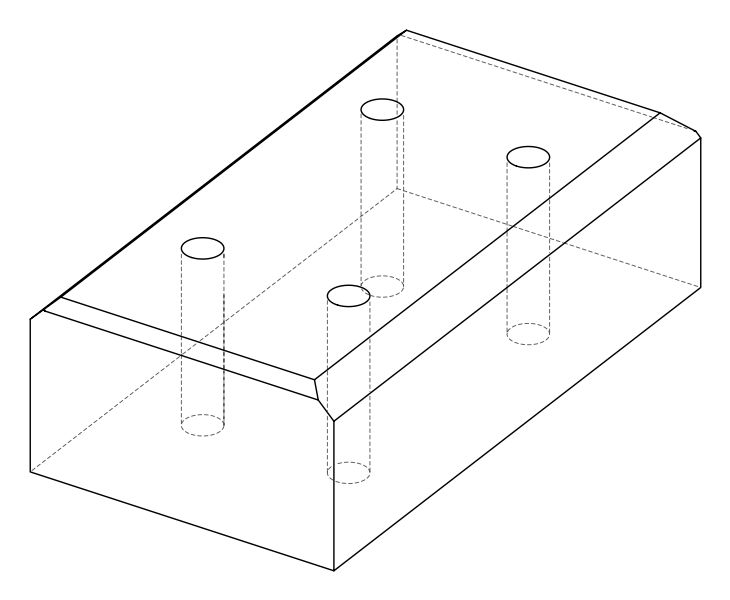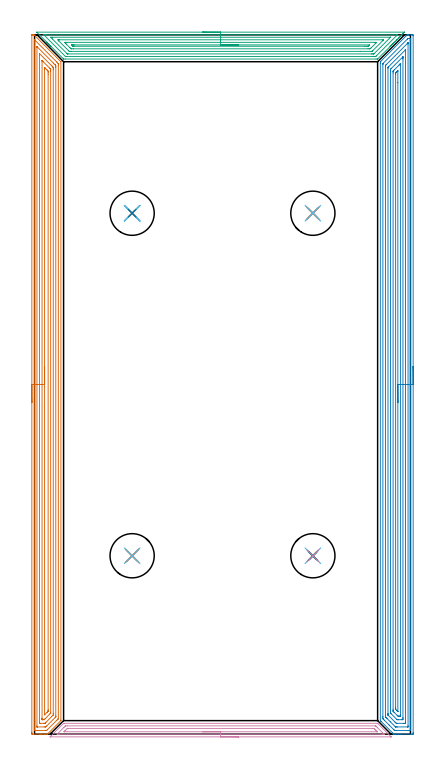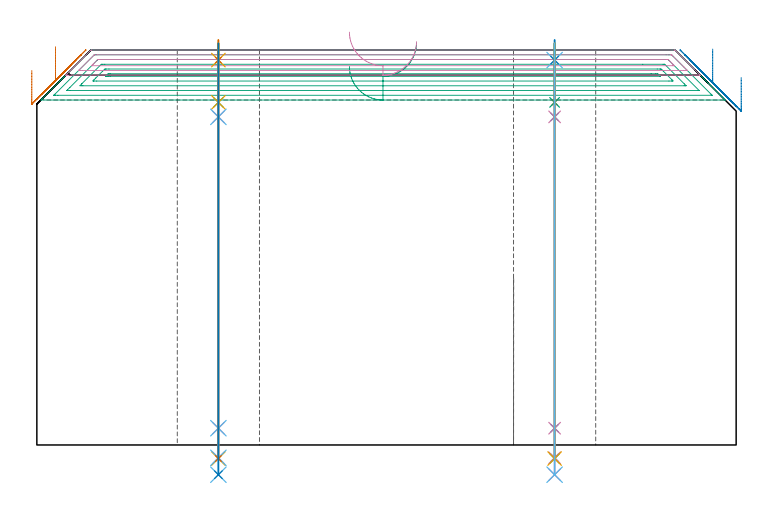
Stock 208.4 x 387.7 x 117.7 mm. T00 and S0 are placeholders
(PLAN: 24 operations, 17 tool changes, 60.8 min)
(1 AREA_MILL | FG_CHAMFER_SURFACE | UGT0205_001 | 18.5 min | 50246 mm3)
(2 AREA_MILL_1 | FG_CHAMFER_SURFACE_1 | UGT0205_001 | 21.55 min | 64205 mm3)
(3 AREA_MILL_2 | FG_CHAMFER_SURFACE_2 | UGT0205_001 | 9.3 min | 20435 mm3)
(4 AREA_MILL_3 | FG_CHAMFER_SURFACE_3 | UGT0205_001 | 4.58 min | 5043 mm3)
(5 SPOT_DRILL | STEP1HOLE | NXT0321_9005460120000 | 0.05 min | 182 mm3)
(6 SPOT_DRILL_1 | STEP1HOLE_1 | NXT0321_9005460120000 | 0.05 min | 183 mm3)
(7 SPOT_DRILL_2 | STEP1HOLE_2 | NXT0321_9005460120000 | 0.05 min | 184 mm3)
(8 SPOT_DRILL_3 | STEP1HOLE_3 | NXT0321_9005460120000 | 0.05 min | 179 mm3)
(9 DRILL_BLIND_HOLE_INTO_CENTER | STEP1HOLE | UGT0301_217 | 0.07 min | 987 mm3)
(10 GUN_DRILL_THROUGH_HOLE | STEP1HOLE | UGT0307_007 | 0.58 min | 8150 mm3)
(11 DRILL_TO_ENLARGE_THROUGH_HOLE | STEP1HOLE | NXT0301_104 | 0.5 min | 8754 mm3)
(12 DRILL_TO_ENLARGE_THROUGH_HOLE_1 | STEP1HOLE | UGT0301_058 | 0.52 min | 37362 mm3)
(13 DRILL_BLIND_HOLE_INTO_CENTER_1 | STEP1HOLE_1 | UGT0301_217 | 0.07 min | 992 mm3)
(14 GUN_DRILL_THROUGH_HOLE_1 | STEP1HOLE_1 | UGT0307_007 | 0.58 min | 8147 mm3)
(15 DRILL_TO_ENLARGE_THROUGH_HOLE_2 | STEP1HOLE_1 | NXT0301_104 | 0.5 min | 8763 mm3)
(16 DRILL_TO_ENLARGE_THROUGH_HOLE_3 | STEP1HOLE_1 | UGT0301_058 | 0.52 min | 37360 mm3)
(17 DRILL_BLIND_HOLE_INTO_CENTER_2 | STEP1HOLE_2 | UGT0301_217 | 0.07 min | 985 mm3)
(18 GUN_DRILL_THROUGH_HOLE_2 | STEP1HOLE_2 | UGT0307_007 | 0.58 min | 8148 mm3)
(19 DRILL_TO_ENLARGE_THROUGH_HOLE_4 | STEP1HOLE_2 | NXT0301_104 | 0.5 min | 8758 mm3)
(20 DRILL_TO_ENLARGE_THROUGH_HOLE_5 | STEP1HOLE_2 | UGT0301_058 | 0.52 min | 37364 mm3)
(21 DRILL_BLIND_HOLE_INTO_CENTER_3 | STEP1HOLE_3 | UGT0301_217 | 0.07 min | 989 mm3)
(22 GUN_DRILL_THROUGH_HOLE_3 | STEP1HOLE_3 | UGT0307_007 | 0.58 min | 8137 mm3)
(23 DRILL_TO_ENLARGE_THROUGH_HOLE_6 | STEP1HOLE_3 | NXT0301_104 | 0.5 min | 8762 mm3)
(24 DRILL_TO_ENLARGE_THROUGH_HOLE_7 | STEP1HOLE_3 | UGT0301_058 | 0.52 min | 37368 mm3)
(TOOL UGT0205_001 | Chamfer Mill 20 x 3 x 45 deg. | D20 FL50 Z2)
(TOOL NXT0321_9005460120000 | NC Spot Drill, 142deg, 12mm, Carbide, Uncoated | D12 PA142 FL30 Z2)
(TOOL UGT0301_217 | Twist Drill 10.4 mm | D10.4 PA118 FL82 Z2)
(TOOL UGT0307_007 | Gun Drill 10 mm | D10 PA130 FL24 Z1)
(TOOL NXT0301_104 | Carbide Drill 14mm [860.1-1400-112A1-MM 2214] | D14 PA140 FL123 Z2)
(TOOL UGT0301_058 | Twist Drill 24.5 mm | D24.5 PA118 FL160 Z2)
(OP 1 AREA_MILL)
G17 G21 G94 G90
T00 M6
G54
G17 G0 G90 X-1.5 Y183.85 S1061 M3
G43 Z127.7 H0
Z111.6
G94 G1 Y183.888 Z110.728 F250.
Y184.002 Z109.864
Y184.191 Z109.012
Y184.453 Z108.18
Y184.787 Z107.374
Y185.19 Z106.6
Y185.658 Z105.864
Y186.19 Z105.172
Y186.779 Z104.529
Y187.422 Z103.94
Y188.114 Z103.408
Y188.85 Z102.94
Y189.624 Z102.537
Y190.43 Z102.203
Y191.262 Z101.941
Y192.114 Z101.752
Y192.978 Z101.638
Y193.85 Z101.6
Y387.539
X-1.496 Y387.633 Z101.604
X-1.492 Y387.69 Z101.606
X-1.23 Y387.7 Z101.87
X-0.539 Z102.56
X-0.414 Y387.699 Z102.685
X-0.3 Y387.69 Z102.795
X-0.182 Y387.582 Z102.917
X14.526 Y372.875 Z117.623
X14.588 Y372.812 Z117.688
X14.6 Y372.788 Z117.7
Y7.745
X14.607 Y7.513 Z117.691
X14.55 Y7.449 Z117.647
X7.289 Y0.187 Z110.385
X7.112 Y0.012 Z110.209
X7.096 Y0.001 Z110.192
X6.85 Y0. Z109.949
X5.859 Z108.959
X5.221 Z108.316
X4.015 Z107.112
X3.448 Z106.543
X2.948 Z106.044
X-0.982 Y0.001 Z102.115
X-1.205 Y0.003 Z101.892
X-1.492 Y0.008 Z101.606
X-1.494 Y0.092 Z101.604
X-1.498 Y0.607 Z101.602
X-1.5 Y1.128 Z101.6
Y193.85
X-0.086 Z103.014
X-0.085 Y384.847 Z103.015
X-0.084 Y384.955 Z103.016
X-0.081 Y385.007 Z103.019
X-0.08 Y385.018 Z103.02
X-0.064 Y385.005 Z103.036
X0.049 Y384.897 Z103.149
X0.535 Y384.415 Z103.635
X12.31 Y372.64 Z115.41
X13.027 Y371.919 Z116.127
X13.131 Y371.807 Z116.231
X13.179 Y371.749 Z116.279
X13.18 Y371.698 Z116.28
X13.183 Y371.478 Z116.283
X13.186 Y371.037 Z116.286
X13.185 Y8.652 Z116.285
X13.184 Y8.64 Z116.284
X13.174 Y8.536 Z116.274
X13.091 Y8.448 Z116.191
X12.961 Y8.314 Z116.061
X12.798 Y8.149 Z115.898
X12.398 Y7.748 Z115.498
X6.993 Y2.343 Z110.093
X6.712 Y2.066 Z109.812
X6.668 Y2.025 Z109.768
X6.649 Y2.011 Z109.749
X6.62 Y2.008 Z109.72
X6.495 Y2.002 Z109.595
X1.676 Y2. Z104.776
X0.79 Z103.89
X0.292 Y2.001 Z103.392
X0.049 Y2.006 Z103.149
X-0.051 Y2.01 Z103.049
X-0.079 Y2.02 Z103.021
X-0.081 Y2.065 Z103.019
X-0.084 Y2.17 Z103.016
X-0.086 Y2.382 Z103.014
Y193.85
X1.328 Z104.428
X1.329 Y380.845 Z104.429
X1.331 Y381.053 Z104.431
X1.333 Y381.126 Z104.433
X1.334 Y381.145 Z104.434
X1.358 Y381.131 Z104.458
X1.676 Y380.825 Z104.776
X10.538 Y371.963 Z113.638
X11.424 Y371.075 Z114.524
X11.47 Y371.026 Z114.57
X11.764 Y370.684 Z114.864
X11.769 Y370.134 Z114.869
X11.771 Y369.785 Z114.871
Y10.076
X11.77 Y9.804 Z114.87
X11.768 Y9.669 Z114.868
X11.765 Y9.602 Z114.865
X11.761 Y9.573 Z114.861
X11.729 Y9.533 Z114.829
X11.578 Y9.378 Z114.678
X11.424 Y9.223 Z114.524
X6.687 Y4.486 Z109.787
X6.376 Y4.177 Z109.476
X6.236 Y4.047 Z109.336
X6.193 Y4.01 Z109.293
X6.107 Y4.008 Z109.207
X5.396 Y4.001 Z108.496
X1.676 Z104.776
X1.5 Y4.003 Z104.6
X1.383 Y4.007 Z104.483
X1.343 Y4.01 Z104.443
X1.335 Y4.023 Z104.435
X1.333 Y4.061 Z104.433
X1.331 Y4.177 Z104.431
X1.329 Y4.527 Z104.429
X1.328 Y193.85 Z104.428
X2.743 Z105.843
Y376.382
X2.746 Y377.09 Z105.846
X2.75 Y377.274 Z105.85
X2.752 Y377.292 Z105.852
X2.754 Y377.291 Z105.854
X2.775 Y377.274 Z105.875
X9.652 Y370.399 Z112.752
X9.916 Y370.134 Z113.016
X10.184 Y369.858 Z113.284
X10.35 Y369.684 Z113.45
X10.353 Y369.6 Z113.453
X10.356 Y369.424 Z113.456
X10.357 Y369.241 Z113.457
Y368.531
Y11.5
X10.356 Y11.318 Z113.456
X10.351 Y10.613 Z113.451
X10.173 Y10.426 Z113.273
X9.469 Y9.717 Z112.569
X6.356 Y6.604 Z109.456
X6.107 Y6.356 Z109.207
X5.91 Y6.161 Z109.01
X5.81 Y6.066 Z108.91
X5.749 Y6.01 Z108.849
X5.184 Y6. Z108.284
X3.411 Z106.511
X3.012 Y6.002 Z106.112
X2.813 Y6.005 Z105.913
X2.764 Y6.01 Z105.864
X2.749 Y6.013 Z105.849
X2.748 Y6.028 Z105.848
X2.745 Y6.094 Z105.845
X2.743 Y6.673 Z105.843
Y6.855
Y193.85
X4.157 Z107.257
Y373.17
X4.159 Y373.289 Z107.259
X4.162 Y373.384 Z107.262
X4.165 Y373.425 Z107.265
X4.181 Y373.411 Z107.281
X4.335 Y373.263 Z107.435
X4.79 Y372.812 Z107.89
X8.36 Y369.241 Z111.46
X8.765 Y368.83 Z111.865
X8.882 Y368.707 Z111.982
X8.936 Y368.642 Z112.036
X8.939 Y368.527 Z112.039
X8.942 Y368.349 Z112.042
X8.943 Y368.17 Z112.043
Y367.456
Y12.032
X8.941 Y11.853 Z112.041
X8.939 Y11.734 Z112.039
X8.935 Y11.645 Z112.035
X8.91 Y11.618 Z112.01
X8.765 Y11.465 Z111.865
X8.693 Y11.391 Z111.793
X8.62 Y11.318 Z111.72
X5.942 Y8.64 Z109.042
X5.58 Y8.279 Z108.68
X5.459 Y8.16 Z108.559
X5.362 Y8.068 Z108.462
X5.298 Y8.01 Z108.398
X5.221 Y8.007 Z108.321
X4.969 Y8.002 Z108.069
X4.335 Y8.001 Z107.435
X4.244 Y8.003 Z107.344
X4.188 Y8.007 Z107.288
X4.164 Y8.01 Z107.264
X4.162 Y8.104 Z107.262
X4.158 Y8.461 Z107.258
X4.157 Y8.64 Z107.257
Y8.819
Y193.85
X5.571 Z108.671
Y368.888
X5.572 Y369.241 Z108.672
X5.576 Y369.533 Z108.676
X5.578 Y369.56 Z108.678
X5.579 Y369.561 Z108.679
X5.601 Y369.543 Z108.701
X5.704 Y369.445 Z108.804
X5.911 Y369.241 Z109.011
X6.107 Y369.045 Z109.207
X6.804 Y368.349 Z109.904
X6.993 Y368.158 Z110.093
X7.341 Y367.804 Z110.441
X7.513 Y367.628 Z110.613
X7.522 Y367.456 Z110.622
X7.527 Y366.919 Z110.627
X7.529 Y365.671 Z110.629
X7.528 Y13.457 Z110.628
X7.527 Y13.103 Z110.627
X7.524 Y12.834 Z110.624
X7.522 Y12.703 Z110.622
X7.467 Y12.626 Z110.567
X7.063 Y12.211 Z110.163
X7.028 Y12.176 Z110.128
X5.64 Y10.788 Z108.74
X5.607 Y10.758 Z108.707
X5.582 Y10.739 Z108.682
X5.578 Y10.738 Z108.678
X5.576 Y10.75 Z108.676
X5.573 Y10.832 Z108.673
X5.571 Y10.965 Z108.671
Y193.85
Y194.722 Z108.709
Y195.586 Z108.823
Y196.438 Z109.012
Y197.27 Z109.274
Y198.076 Z109.608
Y198.85 Z110.011
Y199.586 Z110.48
Y200.278 Z111.011
Y200.921 Z111.6
Y201.51 Z112.243
Y202.042 Z112.935
Y202.51 Z113.671
Y202.913 Z114.445
Y203.247 Z115.251
Y203.509 Z116.083
Y203.698 Z116.935
Y203.812 Z117.8
Y203.85 Z118.671
G0 Z127.7
M5
M2
(OP 2 AREA_MILL_1)
G17 G21 G94 G90
T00 M6
G54
G17 G0 G90 X209.9 Y203.85 S1061 M3
G43 Z127.7 H0
Z109.5
G94 G1 Y203.812 Z108.628 F250.
Y203.698 Z107.764
Y203.509 Z106.912
Y203.247 Z106.08
Y202.913 Z105.274
Y202.51 Z104.5
Y202.042 Z103.764
Y201.51 Z103.072
Y200.921 Z102.429
Y200.278 Z101.84
Y199.586 Z101.309
Y198.85 Z100.84
Y198.076 Z100.437
Y197.27 Z100.103
Y196.438 Z99.841
Y195.586 Z99.652
Y194.722 Z99.538
Y193.85 Z99.5
Y0.885
X209.898 Y0.607 Z99.502
X209.892 Y0.007 Z99.506
X209.889 Y0.004 Z99.508
X209.285 Y0.001 Z100.112
X208.677 Y0. Z100.72
X203.033 Z106.362
X201.569 Z107.828
X200.353 Z109.041
X199.237 Z110.162
X199.205 Y0.002 Z110.193
X199.187 Y0.012 Z110.211
X199.014 Y0.184 Z110.382
X198.889 Y0.31 Z110.509
X198.644 Y0.556 Z110.756
X192.091 Y7.108 Z117.308
X191.86 Y7.339 Z117.536
X191.705 Y7.496 Z117.69
X191.7 Y7.748 Z117.7
Y371.919
X191.707 Y372.8 Z117.693
X191.715 Y372.812 Z117.685
X191.869 Y372.968 Z117.53
X192.026 Y373.126 Z117.373
X206.44 Y387.539 Z102.959
X206.6 Y387.694 Z102.799
X206.605 Y387.696 Z102.794
X207.249 Y387.7 Z102.15
X208.714 Z100.683
X209.285 Z100.112
X209.606 Z99.791
X209.891 Y387.698 Z99.505
X209.9 Y387.232 Z99.5
Y193.85
X208.486 Z100.914
X208.485 Y2.299 Z100.915
X208.483 Y2.204 Z100.917
X208.479 Y2.025 Z100.921
X208.392 Y2.01 Z101.008
X207.889 Y2.002 Z101.511
X207.499 Y2.001 Z101.901
X206.998 Y2. Z102.402
X200.353 Y2.001 Z109.047
X199.849 Y2.004 Z109.551
X199.659 Y2.01 Z109.741
X199.46 Y2.198 Z109.94
X199.259 Y2.392 Z110.141
X196.579 Y5.07 Z112.821
X193.903 Y7.748 Z115.497
X193.208 Y8.454 Z116.192
X193.121 Y8.551 Z116.279
X193.118 Y8.64 Z116.282
X193.116 Y8.733 Z116.284
X193.114 Y9.533 Z116.286
Y9.627
X193.115 Y371.214 Z116.285
X193.117 Y371.402 Z116.283
X193.123 Y371.761 Z116.277
X193.208 Y371.856 Z116.192
X193.239 Y371.889 Z116.161
X206.657 Y385.308 Z102.743
X206.939 Y385.585 Z102.461
X207.02 Y385.662 Z102.38
X207.052 Y385.69 Z102.348
X207.11 Y385.696 Z102.29
X207.499 Y385.699 Z101.901
X208. Y385.7 Z101.4
X208.392 Y385.696 Z101.008
X208.447 Y385.694 Z100.953
X208.475 Y385.691 Z100.925
X208.479 Y385.589 Z100.921
X208.484 Y385.402 Z100.916
X208.485 Y385.308 Z100.915
X208.486 Y385.214 Z100.914
Y193.85
X207.071 Z102.329
Y4.605
X207.069 Y4.177 Z102.331
X207.067 Y4.062 Z102.333
X207.065 Y4.013 Z102.335
X206.96 Y4.008 Z102.44
X206.782 Y4.001 Z102.618
X201.247 Y4. Z108.153
X200.53 Y4.001 Z108.87
X200.353 Y4.005 Z109.047
X200.176 Y4.01 Z109.224
X200.086 Y4.025 Z109.314
X200.032 Y4.075 Z109.368
X199.923 Y4.177 Z109.477
X197.244 Y6.855 Z112.156
X195.459 Y8.64 Z113.941
X194.995 Y9.106 Z114.405
X194.571 Y9.533 Z114.829
X194.543 Y9.568 Z114.857
X194.535 Y9.594 Z114.865
X194.533 Y9.65 Z114.867
X194.53 Y9.766 Z114.87
X194.529 Y9.998 Z114.871
Y10.426
Y370.134
X194.531 Y370.597 Z114.869
X194.535 Y370.705 Z114.865
X194.537 Y370.726 Z114.863
X194.55 Y370.743 Z114.85
X194.586 Y370.783 Z114.814
X194.826 Y371.026 Z114.574
X194.91 Y371.111 Z114.49
X206.605 Y382.806 Z102.795
X206.968 Y383.161 Z102.433
X207.031 Y383.22 Z102.369
X207.065 Y383.247 Z102.335
X207.069 Y383.196 Z102.331
X207.07 Y383.157 Z102.33
X207.071 Y383.057 Z102.329
Y382.63
Y193.85
X205.657 Z103.743
Y6.855
X205.65 Y6.025 Z103.75
X204.819 Y6.001 Z104.581
X204.781 Y6. Z104.619
X201.209 Z108.191
X200.781 Y6.006 Z108.619
X200.569 Y6.01 Z108.831
X200.353 Y6.207 Z109.047
X199.695 Y6.855 Z109.705
X196.124 Y10.426 Z113.276
X196.03 Y10.522 Z113.37
X195.975 Y10.583 Z113.425
X195.95 Y10.614 Z113.45
X195.948 Y10.636 Z113.452
X195.945 Y10.844 Z113.455
X195.943 Y11.263 Z113.457
Y11.318
Y369.241
X195.95 Y369.658 Z113.45
X195.96 Y369.7 Z113.44
X195.989 Y369.733 Z113.411
X196.044 Y369.792 Z113.356
X196.136 Y369.886 Z113.264
X196.383 Y370.134 Z113.017
X205.614 Y379.364 Z103.786
X205.631 Y379.379 Z103.769
X205.648 Y379.39 Z103.752
X205.65 Y379.391 Z103.75
X205.652 Y379.369 Z103.748
X205.657 Y379.115 Z103.743
Y379.06
Y193.85
X204.243 Z105.157
Y9.216
X204.242 Y8.64 Z105.158
X204.24 Y8.326 Z105.16
X204.236 Y8.016 Z105.164
X203.926 Y8.007 Z105.474
X203.672 Y8.002 Z105.728
X201.887 Y8. Z107.513
X201.247 Y8.005 Z108.153
X201.033 Y8.009 Z108.367
X200.999 Y8.011 Z108.401
X200.971 Y8.035 Z108.429
X200.914 Y8.087 Z108.486
X200.802 Y8.197 Z108.598
X197.68 Y11.318 Z111.72
X197.453 Y11.547 Z111.947
X197.398 Y11.604 Z112.002
X197.373 Y11.635 Z112.027
X197.364 Y11.65 Z112.036
X197.362 Y11.683 Z112.038
X197.359 Y11.894 Z112.041
X197.357 Y12.211 Z112.043
Y12.528
Y367.456
X197.358 Y367.772 Z112.042
X197.363 Y368.349 Z112.037
X197.366 Y368.656 Z112.034
X197.674 Y368.973 Z111.726
X197.807 Y369.108 Z111.593
X204.189 Y375.489 Z105.211
X204.21 Y375.506 Z105.19
X204.227 Y375.518 Z105.173
X204.236 Y375.489 Z105.164
X204.24 Y375.297 Z105.16
X204.242 Y375.174 Z105.158
X204.243 Y374.597 Z105.157
Y374.28
Y193.85
X202.829 Z106.571
X202.828 Y10.63 Z106.572
X202.826 Y10.426 Z106.574
X202.822 Y10.082 Z106.578
X202.815 Y10.01 Z106.585
X202.707 Y10.005 Z106.693
X202.564 Y10.001 Z106.836
X202.14 Z107.26
X201.669 Y10.004 Z107.731
X201.462 Y10.01 Z107.938
X201.247 Y10.212 Z108.153
X201.025 Y10.426 Z108.375
X199.46 Y11.987 Z109.94
X199.237 Y12.211 Z110.163
X199.015 Y12.437 Z110.385
X198.869 Y12.59 Z110.531
X198.778 Y12.689 Z110.622
X198.776 Y12.728 Z110.624
X198.773 Y12.898 Z110.627
X198.772 Y13.103 Z110.628
X198.771 Y13.792 Z110.629
Y366.564
X198.774 Y367.25 Z110.626
X198.777 Y367.456 Z110.623
X198.782 Y367.622 Z110.618
X198.892 Y367.737 Z110.508
X199.034 Y367.883 Z110.366
X199.46 Y368.313 Z109.94
X202.14 Y370.992 Z107.26
X202.407 Y371.259 Z106.993
X202.604 Y371.455 Z106.796
X202.676 Y371.523 Z106.724
X202.763 Y371.603 Z106.637
X202.822 Y371.644 Z106.578
X202.824 Y371.548 Z106.576
X202.828 Y371.231 Z106.572
X202.829 Y371.026 Z106.571
Y370.893
Y193.85
X201.415 Z107.985
X201.414 Y12.655 Z107.986
X201.412 Y12.566 Z107.988
X201.408 Y12.508 Z107.992
X201.406 Y12.502 Z107.994
X201.4 Y12.506 Z108.
X201.247 Y12.654 Z108.153
X200.794 Y13.103 Z108.606
X200.353 Y13.548 Z109.047
X200.244 Y13.664 Z109.156
X200.192 Y13.721 Z109.208
X200.19 Y13.828 Z109.21
X200.187 Y13.996 Z109.213
X200.186 Y14.163 Z109.214
X200.185 Y14.888 Z109.215
X200.186 Y365.671 Z109.214
Y365.838
X200.192 Y366.564 Z109.208
X200.263 Y366.654 Z109.137
X200.353 Y366.75 Z109.047
X200.704 Y367.105 Z108.696
X201.053 Y367.456 Z108.347
X201.15 Y367.553 Z108.25
X201.247 Y367.647 Z108.153
X201.346 Y367.741 Z108.054
X201.402 Y367.794 Z107.998
X201.408 Y367.735 Z107.992
X201.411 Y367.624 Z107.989
X201.414 Y367.456 Z107.986
X201.415 Y361.166 Z107.985
Y193.85
Y192.978 Z108.023
Y192.114 Z108.137
Y191.262 Z108.326
Y190.43 Z108.588
Y189.624 Z108.922
Y188.85 Z109.325
Y188.114 Z109.794
Y187.422 Z110.325
Y186.779 Z110.914
Y186.19 Z111.557
Y185.658 Z112.25
Y185.19 Z112.985
Y184.787 Z113.759
Y184.453 Z114.565
Y184.191 Z115.397
Y184.002 Z116.249
Y183.888 Z117.114
Y183.85 Z117.985
G0 Z127.7
M5
M2
(OP 3 AREA_MILL_2)
G17 G21 G94 G90
T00 M6
G54
G17 G0 G90 X93.15 Y389.2 S1061 M3
G43 Z127.7 H0
Z112.8
G94 G1 X93.188 Z111.928 F250.
X93.302 Z111.064
X93.491 Z110.212
X93.753 Z109.38
X94.087 Z108.574
X94.49 Z107.8
X94.959 Z107.064
X95.49 Z106.372
X96.079 Z105.729
X96.722 Z105.14
X97.414 Z104.608
X98.15 Z104.14
X98.924 Z103.737
X99.73 Z103.403
X100.562 Z103.141
X101.414 Z102.952
X102.278 Z102.838
X103.15 Z102.8
X205.084 Y389.199
X205.086 Y389.195 Z102.803
X205.084 Y389.185 Z102.814
X204.684 Y388.782 Z103.215
X204.489 Y388.589 Z103.411
X204.389 Y388.488 Z103.511
X204.244 Y388.343 Z103.654
X204.191 Y388.29 Z103.708
X203.548 Y387.648 Z104.352
X203.365 Y387.464 Z104.533
X202.708 Y386.808 Z105.192
X202.487 Y386.585 Z105.411
X201.869 Y385.968 Z106.031
X201.81 Y385.91 Z106.089
X201.608 Y385.706 Z106.29
X201.029 Y385.128 Z106.871
X200.918 Y385.017 Z106.982
X200.729 Y384.827 Z107.169
X200.188 Y384.288 Z107.712
X199.85 Y383.948 Z108.049
X199.348 Y383.448 Z108.552
X199.132 Y383.231 Z108.767
X198.971 Y383.069 Z108.926
X198.813 Y382.911 Z109.086
X198.685 Y382.784 Z109.213
X198.531 Y382.629 Z109.366
X198.38 Y382.479 Z109.519
X198.239 Y382.338 Z109.66
X198.092 Y382.19 Z109.806
X197.947 Y382.046 Z109.952
X197.793 Y381.891 Z110.106
X197.652 Y381.75 Z110.246
X197.514 Y381.613 Z110.385
X197.346 Y381.445 Z110.553
X197.212 Y381.311 Z110.686
X197.081 Y381.18 Z110.818
X190.203 Y374.304 Z117.696
X190.2 Y374.303 Z117.697
X189.311 Y374.3 Z117.7
X16.989
X16.173 Y374.301 Z117.698
X16.1 Y374.303 Z117.697
X16.097 Y374.304 Z117.696
X9.088 Y381.311 Z110.686
X8.954 Y381.445 Z110.553
X8.786 Y381.613 Z110.385
X8.648 Y381.75 Z110.246
X8.508 Y381.891 Z110.106
X8.353 Y382.046 Z109.952
X8.208 Y382.19 Z109.806
X8.061 Y382.338 Z109.66
X7.92 Y382.479 Z109.519
X7.769 Y382.629 Z109.366
X7.615 Y382.784 Z109.214
X7.487 Y382.911 Z109.086
X7.329 Y383.069 Z108.926
X7.168 Y383.231 Z108.767
X7.055 Y383.344 Z108.654
X6.889 Y383.508 Z108.486
X6.722 Y383.677 Z108.321
X1.557 Y388.843 Z103.157
X1.365 Y389.037 Z102.962
X1.219 Y389.193 Z102.806
X1.365 Y389.2 Z102.8
X103.15
Y387.786 Z104.214
X201.038 Y387.785 Z104.215
X201.169 Y387.781 Z104.219
X201.218 Y387.779 Z104.221
X201.211 Y387.768 Z104.232
X201.136 Y387.688 Z104.312
X201.012 Y387.562 Z104.438
X200.918 Y387.467 Z104.533
X189.62 Y376.171 Z115.829
X189.31 Y375.864 Z116.136
X189.172 Y375.733 Z116.267
X188.418 Y375.717 Z116.283
X188.297 Y375.715 Z116.285
X187.525 Y375.714 Z116.286
X17.763
X17.376 Y375.717 Z116.283
X17.184 Y375.72 Z116.28
X17.14 Y375.722 Z116.278
X17.084 Y375.773 Z116.227
X16.99 Y375.861 Z116.139
X5.383 Y387.467 Z104.533
X5.153 Y387.699 Z104.301
X5.115 Y387.741 Z104.259
X5.084 Y387.777 Z104.223
X5.126 Y387.779 Z104.221
X5.383 Y387.784 Z104.216
X5.502 Y387.785 Z104.215
X6.275 Y387.786 Z104.214
X103.15
Y386.372 Z105.628
X197.117 Y386.371 Z105.629
X197.195 Y386.37 Z105.63
X197.346 Y386.366 Z105.634
X197.354 Y386.364 Z105.636
X197.352 Y386.357 Z105.643
X197.346 Y386.346 Z105.654
X188.355 Y377.355 Z114.645
X188.186 Y377.194 Z114.806
X188.127 Y377.138 Z114.862
X187.984 Y377.134 Z114.866
X187.753 Y377.13 Z114.87
X187.525 Y377.129 Z114.871
X186.862
X18.545
X18.392 Y377.13 Z114.87
X18.27 Y377.133 Z114.867
X18.192 Y377.135 Z114.865
X18.157 Y377.154 Z114.846
X17.946 Y377.355 Z114.645
X17.882 Y377.417 Z114.583
X9.847 Y385.452 Z106.548
X9.156 Y386.145 Z105.855
X8.954 Y386.352 Z105.648
X8.951 Y386.366 Z105.634
X9.847 Y386.371 Z105.629
X103.15 Y386.372 Z105.628
Y384.957 Z107.043
X192.882
X193.197 Y384.956 Z107.044
X193.375 Y384.953 Z107.047
X193.488 Y384.95 Z107.05
X193.412 Y384.867 Z107.133
X193.352 Y384.804 Z107.196
X192.939 Y384.387 Z107.613
X187.525 Y378.973 Z113.027
X187.15 Y378.603 Z113.397
X187.113 Y378.569 Z113.431
X187.093 Y378.554 Z113.446
X187.065 Y378.55 Z113.45
X186.921 Y378.547 Z113.453
X186.632 Y378.544 Z113.456
X180.577 Y378.543 Z113.457
X20.247
X19.668 Y378.544 Z113.456
X19.351 Y378.547 Z113.453
X19.215 Y378.55 Z113.45
X18.923 Y378.831 Z113.169
X18.775 Y378.974 Z113.026
X13.418 Y384.332 Z107.668
X13.366 Y384.387 Z107.613
X12.846 Y384.95 Z107.05
X13.418 Y384.955 Z107.045
X13.733 Y384.956 Z107.044
X103.15 Y384.957 Z107.043
Y383.543 Z108.457
X188.382
X189.277 Y383.541 Z108.459
X189.31 Y383.539 Z108.461
X189.598 Y383.508 Z108.492
X189.459 Y383.362 Z108.638
X189.31 Y383.209 Z108.791
X186.632 Y380.53 Z111.47
X186.358 Y380.261 Z111.739
X186.082 Y379.992 Z112.008
X185.771 Y379.96 Z112.04
X185.739 Y379.959 Z112.041
X184.882 Y379.957 Z112.043
X21.489
X20.595 Y379.959 Z112.041
X20.561 Y379.961 Z112.039
X20.218 Y379.992 Z112.008
X19.668 Y380.532 Z111.468
X17.569 Y382.629 Z109.371
X16.99 Y383.212 Z108.788
X16.702 Y383.508 Z108.492
X16.958 Y383.539 Z108.461
X16.99 Y383.541 Z108.459
X17.847 Y383.543 Z108.457
X103.15
Y382.129 Z109.871
X185.703 Y382.128 Z109.872
X185.739 Y382.127 Z109.873
X185.753 Y382.125 Z109.875
X185.761 Y382.123 Z109.877
X185.759 Y382.114 Z109.886
X185.752 Y382.102 Z109.898
X185.739 Y382.087 Z109.913
X185.569 Y381.917 Z110.083
X185.401 Y381.75 Z110.25
X185.122 Y381.478 Z110.522
X185.028 Y381.388 Z110.612
X184.846 Y381.378 Z110.622
X184.336 Y381.373 Z110.627
X183.06 Y381.371 Z110.629
X21.838 Y381.372 Z110.628
X21.454 Y381.374 Z110.626
X21.326 Y381.376 Z110.624
X21.284 Y381.378 Z110.622
X21.25 Y381.408 Z110.592
X21.177 Y381.476 Z110.524
X20.9 Y381.75 Z110.25
X20.561 Y382.094 Z109.906
X20.542 Y382.122 Z109.878
X20.561 Y382.123 Z109.877
X21.07 Y382.128 Z109.872
X21.454 Y382.129 Z109.871
X21.962
X103.15
X104.022 Z109.909
X104.887 Z110.023
X105.738 Z110.212
X106.57 Z110.474
X107.376 Z110.808
X108.15 Z111.211
X108.886 Z111.68
X109.578 Z112.211
X110.221 Z112.8
X110.81 Z113.443
X111.342 Z114.135
X111.81 Z114.871
X112.213 Z115.645
X112.547 Z116.451
X112.809 Z117.283
X112.998 Z118.135
X113.112 Z119.
X113.15 Z119.871
G0 Z127.7
M5
M2
(OP 4 AREA_MILL_3)
G17 G21 G94 G90
T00 M6
G54
G17 G0 G90 X113.15 Y-1.5 S1061 M3
G43 Z127.7 H0
Z120.2
G94 G1 X113.112 Z119.328 F250.
X112.998 Z118.464
X112.809 Z117.612
X112.547 Z116.78
X112.213 Z115.974
X111.81 Z115.2
X111.342 Z114.464
X110.81 Z113.772
X110.221 Z113.129
X109.578 Z112.54
X108.886 Z112.008
X108.15 Z111.54
X107.376 Z111.137
X106.57 Z110.803
X105.738 Z110.541
X104.886 Z110.352
X104.022 Z110.238
X103.15 Z110.2
X8.826 Z110.201
X8.656 Y-1.496 Z110.204
X8.612 Y-1.492 Z110.206
X8.775 Y-1.325 Z110.372
X8.884 Y-1.215 Z110.483
X9.1 Y-1. Z110.699
X15.966 Y5.866 Z117.565
X16.113 Y6.005 Z117.694
X16.303 Y6. Z117.7
X189.993
X190.194 Y5.998 Z117.687
X190.335 Y5.865 Z117.564
X197.416 Y-1.215 Z110.483
X197.525 Y-1.325 Z110.372
X197.688 Y-1.492 Z110.206
X197.644 Y-1.496 Z110.204
X197.474 Y-1.499 Z110.201
X197.416 Y-1.5 Z110.2
X103.15
Y-0.086 Z111.614
X13.635
X12.844 Y-0.085 Z111.615
X12.744 Y-0.083 Z111.617
X12.643 Y-0.079 Z111.621
X12.493 Y-0.068 Z111.632
X12.571 Y0.016 Z111.716
X12.656 Y0.104 Z111.804
X12.744 Y0.194 Z111.894
X16.307 Y3.757 Z115.457
X17.041 Y4.484 Z116.184
X17.121 Y4.56 Z116.26
X17.151 Y4.579 Z116.279
X18.088 Y4.586 Z116.286
X189.002 Y4.585 Z116.285
X189.103 Y4.584 Z116.284
X189.136 Y4.582 Z116.282
X189.158 Y4.579 Z116.279
X189.178 Y4.562 Z116.262
X189.262 Y4.484 Z116.184
X189.993 Y3.757 Z115.457
X192.841 Y0.91 Z112.61
X193.556 Y0.193 Z111.893
X193.729 Y0.016 Z111.716
X193.786 Y-0.047 Z111.653
X193.81 Y-0.079 Z111.621
X193.758 Y-0.082 Z111.618
X193.656 Y-0.085 Z111.615
X193.556
X192.767 Y-0.086 Z111.614
X103.15
Y1.328 Z113.028
X16.535 Y1.329 Z113.029
X16.46 Y1.331 Z113.031
X16.38 Y1.335 Z113.035
X16.352 Y1.342 Z113.042
X16.377 Y1.369 Z113.069
X16.556 Y1.553 Z113.253
X16.803 Y1.803 Z113.503
X17. Y2.001 Z113.701
X18.088 Y3.087 Z114.787
X18.148 Y3.142 Z114.842
X18.173 Y3.162 Z114.862
X18.194 Y3.165 Z114.865
X18.297 Y3.168 Z114.868
X18.506 Y3.171 Z114.871
X187.739
X187.975 Y3.169 Z114.869
X188.093 Y3.166 Z114.866
X188.118 Y3.165 Z114.865
X188.149 Y3.14 Z114.84
X188.212 Y3.086 Z114.786
X188.604 Y2.697 Z114.397
X189.103 Y2.198 Z113.898
X189.497 Y1.803 Z113.503
X189.891 Y1.403 Z113.103
X189.941 Y1.349 Z113.049
X189.952 Y1.334 Z113.034
X189.942 Y1.333 Z113.033
X189.86 Y1.33 Z113.03
X189.734 Y1.329 Z113.029
X189.576
X103.15 Y1.328 Z113.028
X102.278 Z113.067
X101.414 Z113.18
X100.562 Z113.369
X99.73 Z113.632
X98.924 Z113.965
X98.15 Z114.368
X97.414 Z114.837
X96.722 Z115.368
X96.079 Z115.957
X95.49 Z116.601
X94.958 Z117.293
X94.49 Z118.028
X94.087 Z118.802
X93.753 Z119.608
X93.491 Z120.44
X93.302 Z121.292
X93.188 Z122.157
X93.15 Z123.028
G0 Z127.7
M5
M2
(OP 5 SPOT_DRILL)
G17 G21 G94 G90
T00 M6
G54
G17 G0 G90 X54.1 Y98.9 S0 M3
G43 Z127.7 H0
G94 G81 G98 Z114.7 F250. R120.7
G80
M5
M2
(OP 6 SPOT_DRILL_1)
G17 G21 G94 G90
T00 M6
G54
G17 G0 G90 X154.3 Y98.9 S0 M3
G43 Z127.7 H0
G94 G81 G98 Z114.7 F250. R120.7
G80
M5
M2
(OP 7 SPOT_DRILL_2)
G17 G21 G94 G90
T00 M6
G54
G17 G0 G90 X54.1 Y288.8 S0 M3
G43 Z127.7 H0
G94 G81 G98 Z114.7 F250. R120.7
G80
M5
M2
(OP 8 SPOT_DRILL_3)
G17 G21 G94 G90
T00 M6
G54
G17 G0 G90 X154.3 Y288.8 S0 M3
G43 Z127.7 H0
G94 G81 G98 Z114.7 F250. R120.7
G80
M5
M2
(OP 9 DRILL_BLIND_HOLE_INTO_CENTER)
G17 G21 G94 G90
T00 M6
G54
G17 G0 G90 X54.1 Y98.9 S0 M3
G43 Z127.7 H0
G94 G81 G98 Z102.1 F250. R119.7
G80
M5
M2
(OP 10 GUN_DRILL_THROUGH_HOLE)
G17 G21 G94 G90
T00 M6
G54
G17 G0 G90 X54.1 Y98.9 M8
G43 Z127.7 H0
Z114.668
S716 M3
G94 G1 Z97.773 F125. M26
G4 X.084
Z5. F250.
G4 X.084
Z-3.832 F125.
G4 X.084
M5
M9
G0 Z114.668
Z127.7
M2
(OP 11 DRILL_TO_ENLARGE_THROUGH_HOLE)
G17 G21 G94 G90
T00 M6
G54
G17 G0 G90 X54.1 Y98.9 S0 M3
G43 Z127.7 H1
G94 G73 G98 Z-4.048 F250. Q13.528 R119.7
G80
M5
M2
(OP 12 DRILL_TO_ENLARGE_THROUGH_HOLE_1)
G17 G21 G94 G90
T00 M6
G54
G17 G0 G90 X54.1 Y98.9 S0 M3
G43 Z127.7 H0
G94 G73 G98 Z-8.861 F250. Q21.093 R119.7
G80
M5
M2
(OP 13 DRILL_BLIND_HOLE_INTO_CENTER_1)
G17 G21 G94 G90
T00 M6
G54
G17 G0 G90 X154.3 Y98.9 S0 M3
G43 Z127.7 H0
G94 G81 G98 Z102.1 F250. R119.7
G80
M5
M2
(OP 14 GUN_DRILL_THROUGH_HOLE_1)
G17 G21 G94 G90
T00 M6
G54
G17 G0 G90 X154.3 Y98.9 M8
G43 Z127.7 H0
Z114.668
S716 M3
G94 G1 Z97.773 F125. M26
G4 X.084
Z5. F250.
G4 X.084
Z-3.832 F125.
G4 X.084
M5
M9
G0 Z114.668
Z127.7
M2
(OP 15 DRILL_TO_ENLARGE_THROUGH_HOLE_2)
G17 G21 G94 G90
T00 M6
G54
G17 G0 G90 X154.3 Y98.9 S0 M3
G43 Z127.7 H1
G94 G73 G98 Z-4.048 F250. Q13.528 R119.7
G80
M5
M2
(OP 16 DRILL_TO_ENLARGE_THROUGH_HOLE_3)
G17 G21 G94 G90
T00 M6
G54
G17 G0 G90 X154.3 Y98.9 S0 M3
G43 Z127.7 H0
G94 G73 G98 Z-8.861 F250. Q21.093 R119.7
G80
M5
M2
(OP 17 DRILL_BLIND_HOLE_INTO_CENTER_2)
G17 G21 G94 G90
T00 M6
G54
G17 G0 G90 X54.1 Y288.8 S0 M3
G43 Z127.7 H0
G94 G81 G98 Z102.1 F250. R119.7
G80
M5
M2
(OP 18 GUN_DRILL_THROUGH_HOLE_2)
G17 G21 G94 G90
T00 M6
G54
G17 G0 G90 X54.1 Y288.8 M8
G43 Z127.7 H0
Z114.668
S716 M3
G94 G1 Z97.773 F125. M26
G4 X.084
Z5. F250.
G4 X.084
Z-3.832 F125.
G4 X.084
M5
M9
G0 Z114.668
Z127.7
M2
(OP 19 DRILL_TO_ENLARGE_THROUGH_HOLE_4)
G17 G21 G94 G90
T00 M6
G54
G17 G0 G90 X54.1 Y288.8 S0 M3
G43 Z127.7 H1
G94 G73 G98 Z-4.048 F250. Q13.528 R119.7
G80
M5
M2
(OP 20 DRILL_TO_ENLARGE_THROUGH_HOLE_5)
G17 G21 G94 G90
T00 M6
G54
G17 G0 G90 X54.1 Y288.8 S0 M3
G43 Z127.7 H0
G94 G73 G98 Z-8.861 F250. Q21.093 R119.7
G80
M5
M2
(OP 21 DRILL_BLIND_HOLE_INTO_CENTER_3)
G17 G21 G94 G90
T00 M6
G54
G17 G0 G90 X154.3 Y288.8 S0 M3
G43 Z127.7 H0
G94 G81 G98 Z102.1 F250. R119.7
G80
M5
M2
(OP 22 GUN_DRILL_THROUGH_HOLE_3)
G17 G21 G94 G90
T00 M6
G54
G17 G0 G90 X154.3 Y288.8 M8
G43 Z127.7 H0
Z114.668
S716 M3
G94 G1 Z97.773 F125. M26
G4 X.084
Z5. F250.
G4 X.084
Z-3.832 F125.
G4 X.084
M5
M9
G0 Z114.668
Z127.7
M2
(OP 23 DRILL_TO_ENLARGE_THROUGH_HOLE_6)
G17 G21 G94 G90
T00 M6
G54
G17 G0 G90 X154.3 Y288.8 S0 M3
G43 Z127.7 H1
G94 G73 G98 Z-4.048 F250. Q13.528 R119.7
G80
M5
M2
(OP 24 DRILL_TO_ENLARGE_THROUGH_HOLE_7)
G17 G21 G94 G90
T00 M6
G54
G17 G0 G90 X154.3 Y288.8 S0 M3
G43 Z127.7 H0
G94 G73 G98 Z-8.861 F250. Q21.093 R119.7
G80
M5
M2
